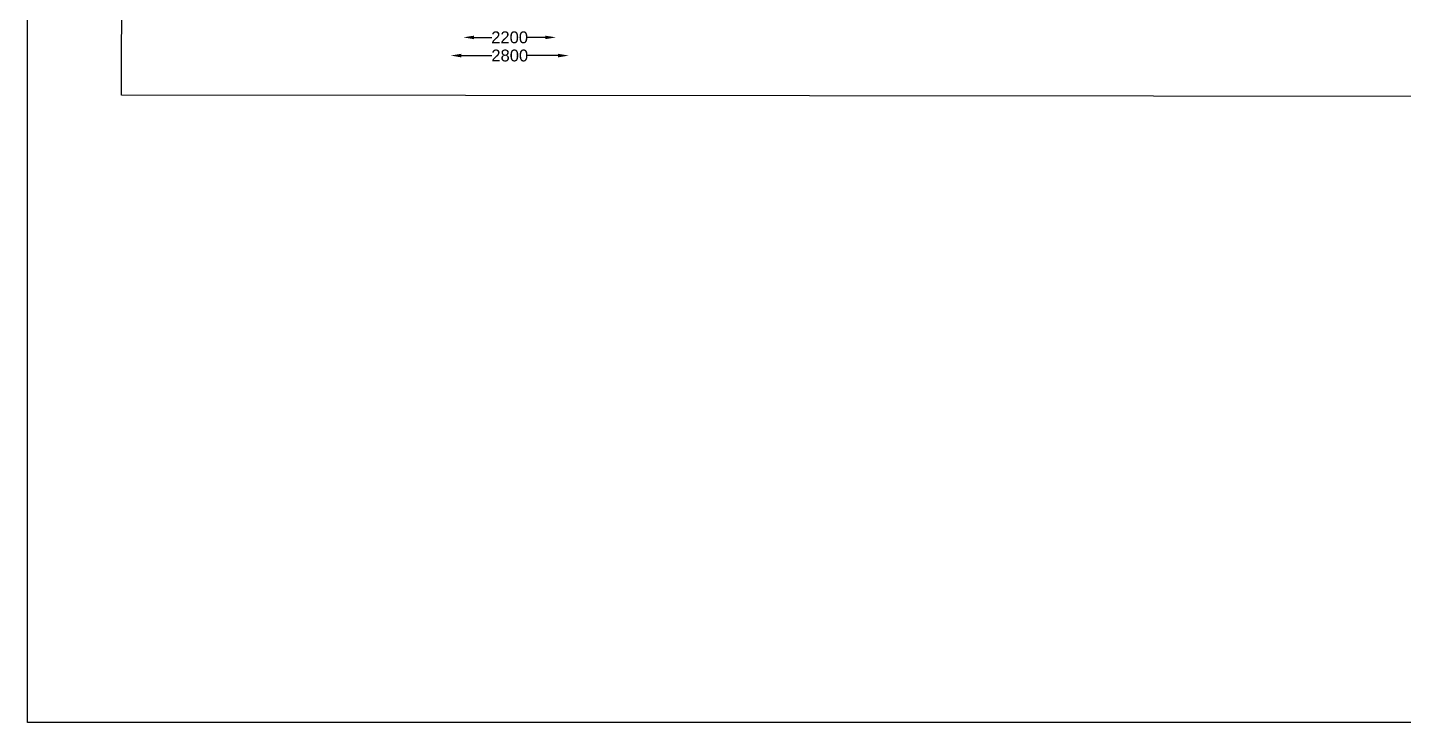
# Model space of a CAD drawing. Header units: millimetres. Extents: x 980 to 97004, y 2189 to 66609.
# Drawn here: x 980 to 32931, y 2189 to 18321 of the extents above; entities that cross this region are included whole.
import ezdxf

# ---------------------------------------------------------------- set-up
doc = ezdxf.new("R2010")
doc.units = ezdxf.units.MM
doc.header["$MEASUREMENT"] = 0
doc.layers.add('DIM', color=7, linetype='Continuous')
doc.layers.add('DWG', color=7, linetype='Continuous')
doc.styles.get("Standard").update_dxf_attribs({"font": 'arial.ttf'})
doc.dimstyles.new('Civil', dxfattribs={"dimtxt": 275, "dimasz": 250, "dimexe": 0.1, "dimexo": 0.0625, "dimgap": 0.09, "dimtad": 0, "dimdec": 0, "dimzin": 12, "dimdsep": 46, "dimtxsty": 'Standard', "dimcen": 0.1, "dimse1": 1, "dimse2": 1, "dimadec": 0, "dimazin": 2, "dimtfac": 1, "dimtdec": 0, "dimtofl": 0, "dimtmove": 0, "dimatfit": 3, "dimfxl": 1, "dimfrac": 1, "dimtolj": 1, "dimtzin": 0, "dimarcsym": 0})

# ---------------------------------------------------------------- blocks, each defined once
blk = doc.blocks.new('*D91')
at = {"layer": 'Defpoints', "color": 0, "transparency": 16777216}
for p in [(10806, 17734), (13550, 17734), (13550, 17670)]:
    blk.add_point(p, dxfattribs=at)
at = {"layer": 'DIM', "color": 0, "lineweight": -2, "transparency": 16777216}
for p, q in [((11056, 17670), (11765, 17670)), ((13300, 17670), (12591, 17670))]:
    blk.add_line(p, q, dxfattribs=at)
at = {"layer": 'DIM', "color": 0, "transparency": 16777216}
for points in [[(11056, 17712), (11056, 17628), (10806, 17670)], [(13300, 17712), (13300, 17628), (13550, 17670)]]:
    blk.add_solid(points, dxfattribs=at)
at = {"layer": 'DIM', "color": 0, "transparency": 16777216, "insert": (12178, 17670), "char_height": 275, "attachment_point": 5}
blk.add_mtext('\\A1;2800', dxfattribs=at)
blk = doc.blocks.new('*D92')
at = {"layer": 'Defpoints', "color": 0, "transparency": 16777216}
for p in [(11099, 18068), (13251, 18092), (13251, 18068)]:
    blk.add_point(p, dxfattribs=at)
at = {"layer": 'DIM', "color": 0, "lineweight": -2, "transparency": 16777216}
for p, q in [((11349, 18092), (11763, 18092)), ((13001, 18092), (12588, 18092))]:
    blk.add_line(p, q, dxfattribs=at)
at = {"layer": 'DIM', "color": 0, "transparency": 16777216}
for points in [[(11349, 18133), (11349, 18050), (11099, 18092)], [(13001, 18133), (13001, 18050), (13251, 18092)]]:
    blk.add_solid(points, dxfattribs=at)
at = {"layer": 'DIM', "color": 0, "transparency": 16777216, "insert": (12175, 18092), "char_height": 275, "attachment_point": 5}
blk.add_mtext('\\A1;2200', dxfattribs=at)

msp = doc.modelspace()

# ---------------------------------------------------------------- linework, layer by layer
msp.add_lwpolyline([(97003.8, 2188.9), (979.6, 2188.9), (979.6, 66608.7), (97003.8, 66608.7)], close=True)
at = {"layer": 'DWG'}
for points in [[(3160.7, 16751.2), (3250.7, 47832.6), (3653.7, 47832.6), (3929.8, 48689.8), (4497, 47072.2), (4803, 47825.1), (22040.2, 47786.1), (26264.3, 47786.1), (27879.1, 47786.1), (28164, 48616.1), (28704.9, 46995.4), (29007.2, 47750.1), (41417.3, 47653.1), (41671.8, 48487.3), (42252.5, 46898.3), (42507, 47637.2), (48071.7, 47637.2), (48381.9, 48488), (48891, 46883.1), (49169.4, 47598.1), (53439.5, 47598.1)], [(52323.7, 16668.4), (36250, 16739.3), (35995.4, 16008.4), (35414.8, 17573.5), (35112.5, 16723.4), (3160.7, 16751.2)]]:
    msp.add_lwpolyline(points, dxfattribs=at)

# ---------------------------------------------------------------- dimensions: what is measured, and where the dimension line sits
at = {"layer": 'DIM'}
for p1, p2, distance, text, picture, middle in [((11099, 18068.3), (13251.2, 18068.3), 23.4, '2200', '*D92', (12175.1, 18091.7)), ((10805.8, 17734.4), (13550.2, 17734.4), -64.4, '2800', '*D91', (12178, 17670))]:
    dim = msp.add_aligned_dim(p1=p1, p2=p2, distance=distance, text=text, dimstyle='Civil', dxfattribs=at)
    dim.commit()
    dim.dimension.update_dxf_attribs({"geometry": picture, "text_midpoint": middle})

doc.saveas('drawing.dxf')
